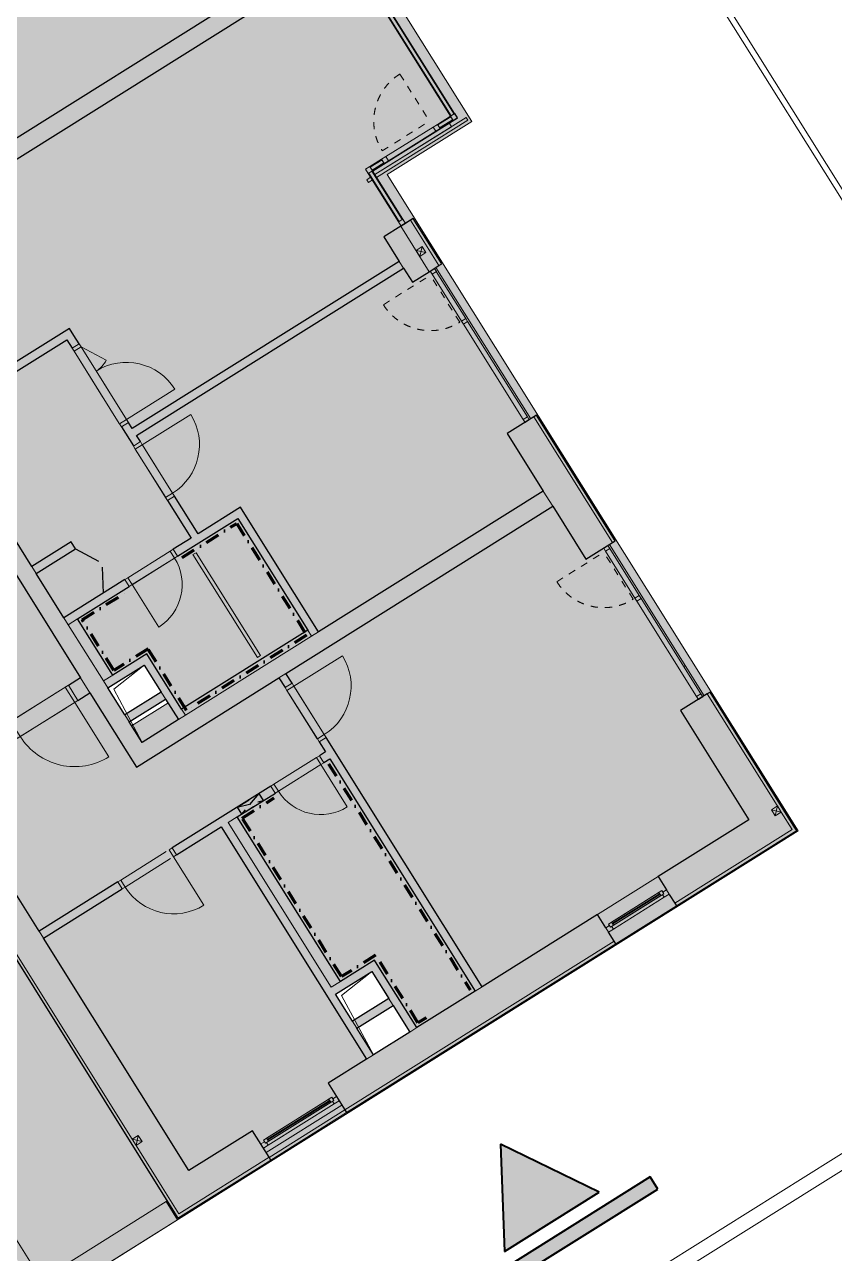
# Model space of a CAD drawing. Header units: millimetres. Extents: x -10647 to 220459, y -5491 to 72638.
# Drawn here: x 159588 to 170923, y 17053 to 34252 of the extents above; entities that cross this region are included whole.
import ezdxf

# ---------------------------------------------------------------- set-up
doc = ezdxf.new("R2010")
doc.units = ezdxf.units.MM
for name, pattern in [('HA_Dash_2mm-S1mm', [200, 100, -100]), ('HA_Dash_3mm-S1mm', [300, 200, -100]), ('HA_DashDot_2_2mm-S0_6mm', [1650, 750, -450, 0, -450]), ('HA_DashDot_4mm-S1mm', [400, 200, -100, 0, -100])]:
    doc.linetypes.add(name, pattern=pattern)
for name, color, linetype, lineweight in [('A-DETL-____-OTLN', 9, 'Continuous', 25), ('A-DETL-____-THIN', 9, 'Continuous', 9), ('A-DETL-____-WIDE', 9, 'Continuous', 40), ('A-DETL-GENF-OTLN', 9, 'Continuous', 9), ('A-DOOR-____-MCUT', 9, 'HA_DashDot_2_2mm-S0_6mm', 9), ('A-DOOR-____-OTLN', 9, 'Continuous', 9), ('A-DOOR-FRAM-MCUT', 9, 'Continuous', 9), ('A-FLOR-____-OTLN', 9, 'Continuous', 9), ('A-GENM-____-MCUT', 9, 'HA_Dash_3mm-S1mm', 25), ('A-GENM-____-OTLN', 9, 'Continuous', 9), ('A-GLAZ-____-MCUT', 9, 'Continuous', 5), ('A-GLAZ-____-OTLN', 9, 'Continuous', 5), ('A-GLAZ-CURT-MCUT', 9, 'Continuous', 5), ('A-GLAZ-CURT-OTLN', 9, 'Continuous', 5), ('A-GLAZ-CWMG-MCUT', 9, 'Continuous', 5), ('A-GLAZ-CWMG-OTLN', 9, 'Continuous', 5), ('A-WALL-____-MCUT', 9, 'Continuous', 25), ('A-WALL-____-OTLN', 9, 'Continuous', 9), ('I-WALL-____-MCUT', 9, 'Continuous', 25), ('I-WALL-____-OTLN', 9, 'Continuous', 9), ('M-HVAC-DUCT-OTLN', 9, 'Continuous', 9), ('S-BEAM-____-OTLN', 9, 'Continuous', 9)]:
    doc.layers.add(name, color=color, linetype=linetype, lineweight=lineweight)

# ---------------------------------------------------------------- blocks, each defined once
blk = doc.blocks.new('HA_DR_Single_Swing_Solid - In_BJ_900x2100_Vstup-2040222-schema POHLEDU D_130_6300')
at = {"layer": 'A-DOOR-____-MCUT'}
for p, q in [((-450, 125), (450, 125)), ((-450, -125), (450, -125))]:
    blk.add_line(p, q, dxfattribs=at)
at = {"layer": 'A-DOOR-____-OTLN'}
for p, q in [((-500, 125), (500, 125)), ((-500, -125), (500, -125))]:
    blk.add_line(p, q, dxfattribs=at)
at = {"layer": 'A-DOOR-____-OTLN', "lineweight": 5}
blk.add_line((450, -1025), (450, -125), dxfattribs=at)
blk.add_arc((450, -125), 900, 180, 270, dxfattribs=at)
at = {"layer": 'A-DOOR-FRAM-MCUT'}
for p, q in [((-450, 125), (-500, 125)), ((-500, 125), (-500, -125)), ((-450, -125), (-450, 125)), ((500, 125), (450, 125)), ((450, 125), (450, -125)), ((500, -125), (500, 125)), ((-500, -125), (-450, -125)), ((450, -125), (500, -125))]:
    blk.add_line(p, q, dxfattribs=at)
blk = doc.blocks.new('HA_DR_Double_Swing_Solid - In_BJ_1200x2100_800-1662813-schema POHLEDU D_130_6300')
at = {"layer": 'A-DOOR-____-MCUT'}
for p, q in [((-600, 57.5), (600, 57.5)), ((-600, -57.5), (600, -57.5))]:
    blk.add_line(p, q, dxfattribs=at)
at = {"layer": 'A-DOOR-____-OTLN', "lineweight": 5}
for p, q in [((600, 857.5), (600, 57.5)), ((-253.6, 257.5), (-600, 57.5))]:
    blk.add_line(p, q, dxfattribs=at)
for centre, radius, start, end in [((600, 57.5), 800, 90, 180), ((-600, 57.5), 400, 360, 30)]:
    blk.add_arc(centre, radius, start, end, dxfattribs=at)
at = {"layer": 'A-DOOR-FRAM-MCUT'}
for p, q in [((-650, -57.5), (-650, 57.5)), ((-650, 57.5), (-600, 57.5)), ((-600, 57.5), (-600, -57.5)), ((600, 57.5), (650, 57.5)), ((600, -57.5), (600, 57.5)), ((650, 57.5), (650, -57.5)), ((-600, -57.5), (-650, -57.5)), ((650, -57.5), (600, -57.5))]:
    blk.add_line(p, q, dxfattribs=at)
blk = doc.blocks.new('HA_DR_Single_Swing_Solid - In_BJ_700x2100-2040355-schema POHLEDU D_130_6300')
at = {"layer": 'A-DOOR-____-MCUT'}
for p, q in [((-350, 57.5), (350, 57.5)), ((-350, -57.5), (350, -57.5))]:
    blk.add_line(p, q, dxfattribs=at)
at = {"layer": 'A-DOOR-____-OTLN', "lineweight": 5}
blk.add_line((350, 757.5), (350, 57.5), dxfattribs=at)
blk.add_arc((350, 57.5), 700, 90, 180, dxfattribs=at)
at = {"layer": 'A-DOOR-FRAM-MCUT'}
for p, q in [((-400, -57.5), (-400, 57.5)), ((-400, 57.5), (-350, 57.5)), ((-350, 57.5), (-350, -57.5)), ((350, 57.5), (400, 57.5)), ((350, -57.5), (350, 57.5)), ((400, 57.5), (400, -57.5)), ((-350, -57.5), (-400, -57.5)), ((400, -57.5), (350, -57.5))]:
    blk.add_line(p, q, dxfattribs=at)
blk = doc.blocks.new('HA_DR_Single_Swing_Solid - In_BJ_800x2100-2040331-schema POHLEDU D_130_6300')
at = {"layer": 'A-DOOR-____-MCUT'}
for p, q in [((-400, 57.5), (400, 57.5)), ((-400, -57.5), (400, -57.5))]:
    blk.add_line(p, q, dxfattribs=at)
at = {"layer": 'A-DOOR-____-OTLN', "lineweight": 5}
blk.add_line((400, -857.5), (400, -57.5), dxfattribs=at)
blk.add_arc((400, -57.5), 800, 180, 270, dxfattribs=at)
at = {"layer": 'A-DOOR-FRAM-MCUT'}
for p, q in [((-400, 57.5), (-450, 57.5)), ((-450, 57.5), (-450, -57.5)), ((-400, -57.5), (-400, 57.5)), ((450, 57.5), (400, 57.5)), ((400, 57.5), (400, -57.5)), ((450, -57.5), (450, 57.5)), ((-450, -57.5), (-400, -57.5)), ((400, -57.5), (450, -57.5))]:
    blk.add_line(p, q, dxfattribs=at)
blk = doc.blocks.new('HA_DR_Single_Swing_Solid - In_BJ_900x2100_Vstup-2040226-schema POHLEDU D_130_6300')
at = {"layer": 'A-DOOR-____-MCUT'}
for p, q in [((-450, 125), (450, 125)), ((-450, -125), (450, -125))]:
    blk.add_line(p, q, dxfattribs=at)
at = {"layer": 'A-DOOR-____-OTLN'}
for p, q in [((-500, 125), (500, 125)), ((-500, -125), (500, -125))]:
    blk.add_line(p, q, dxfattribs=at)
at = {"layer": 'A-DOOR-____-OTLN', "lineweight": 5}
blk.add_line((450, -1025), (450, -125), dxfattribs=at)
blk.add_arc((450, -125), 900, 180, 270, dxfattribs=at)
at = {"layer": 'A-DOOR-FRAM-MCUT'}
for p, q in [((-450, 125), (-500, 125)), ((-500, 125), (-500, -125)), ((-450, -125), (-450, 125)), ((500, 125), (450, 125)), ((450, 125), (450, -125)), ((500, -125), (500, 125)), ((-500, -125), (-450, -125)), ((450, -125), (500, -125))]:
    blk.add_line(p, q, dxfattribs=at)
blk = doc.blocks.new('HA_WD_SinglePanel - 1250x2400-1662821-schema POHLEDU D_130_6300')
at = {"layer": 'A-GLAZ-____-MCUT'}
for p, q in [((-545, 70), (-625, 70)), ((-625, 0), (-565, 0)), ((-565, -25), (-565, 25)), ((-565, 25), (-515, 25)), ((-545, 25), (-545, 70)), ((-515, 25), (-515, -25)), ((515, 5), (-515, 5)), ((515, -25), (515, 25)), ((515, 25), (565, 25)), ((625, 70), (545, 70)), ((545, 70), (545, 25)), ((565, 25), (565, -25)), ((565, 0), (625, 0)), ((-515, -25), (-565, -25)), ((515, -5), (-515, -5)), ((565, -25), (515, -25))]:
    blk.add_line(p, q, dxfattribs=at)
at = {"layer": 'A-GLAZ-____-OTLN'}
for p, q in [((565, 25), (-565, 25)), ((-565, -25), (-565, 25)), ((545, 70), (-545, 70)), ((515, 25), (-515, 25)), ((565, 25), (565, -25)), ((-565, -25), (565, -25)), ((515, -25), (-515, -25))]:
    blk.add_line(p, q, dxfattribs=at)
blk = doc.blocks.new('HA_WD_SinglePanel - 1000x1500-1662820-schema POHLEDU D_130_6300')
at = {"layer": 'A-GLAZ-____-MCUT'}
for p, q in [((-500, 70), (-500, 0)), ((-420, 70), (-500, 70)), ((-500, 0), (-440, 0)), ((-440, -25), (-440, 25)), ((-440, 25), (-390, 25)), ((-420, 25), (-420, 70)), ((-390, 25), (-390, -25)), ((390, 5), (-390, 5)), ((390, -25), (390, 25)), ((390, 25), (440, 25)), ((500, 70), (420, 70)), ((420, 70), (420, 25)), ((440, 25), (440, -25)), ((440, 0), (500, 0)), ((500, 0), (500, 70)), ((-390, -25), (-440, -25)), ((390, -5), (-390, -5)), ((440, -25), (390, -25))]:
    blk.add_line(p, q, dxfattribs=at)
at = {"layer": 'A-GLAZ-____-OTLN'}
for p, q in [((440, 25), (-440, 25)), ((-440, -25), (-440, 25)), ((420, 70), (-420, 70)), ((390, 25), (-390, 25)), ((440, 25), (440, -25)), ((-440, -25), (440, -25)), ((390, -25), (-390, -25))]:
    blk.add_line(p, q, dxfattribs=at)
blk = doc.blocks.new('System Panel - Glazed_50mm_Offset50-2022182-schema POHLEDU D_130_6300')
at = {"layer": 'A-GLAZ-CURT-MCUT'}
for p, q in [((1197.5, 125), (-1197.5, 125)), ((-1197.5, 125), (-1197.5, 75)), ((-1197.5, 75), (1197.5, 75)), ((1197.5, 75), (1197.5, 125))]:
    blk.add_line(p, q, dxfattribs=at)
blk = doc.blocks.new('Rectangular Mullion - 70x70_Symetric_Offset0-2022180-schema POHLEDU D_130_6300')
at = {"layer": 'A-GLAZ-CWMG-OTLN'}
for p, q in [((-11408, 32970), (-12679, 34999)), ((-11349, 33007), (-12619, 35036))]:
    blk.add_line(p, q, dxfattribs=at)
blk = doc.blocks.new('Rectangular Mullion - 70x70_Symetric_Offset0-1395025-schema POHLEDU D_130_6300')
at = {"layer": 'A-GLAZ-CWMG-MCUT'}
for p, q in [((-70, -65), (0, -65)), ((-70, -135), (-70, -65)), ((0, -135), (-70, -135)), ((0, -65), (0, -135))]:
    blk.add_line(p, q, dxfattribs=at)
blk = doc.blocks.new('System Panel - Glazed_50mm_Offset50-1502159-schema POHLEDU D_130_6300')
at = {"layer": 'A-GLAZ-CURT-MCUT'}
for p, q in [((107.5, 125), (-107.5, 125)), ((-107.5, 125), (-107.5, 75)), ((-107.5, 75), (107.5, 75)), ((107.5, 75), (107.5, 125))]:
    blk.add_line(p, q, dxfattribs=at)
blk = doc.blocks.new('Rectangular Mullion - 70x70_Symetric_Offset0-1505272-schema POHLEDU D_130_6300')
at = {"layer": 'A-GLAZ-CWMG-OTLN'}
for p, q in [((-15865, 39680), (-15683, 39795)), ((-15828, 39621), (-15646, 39735))]:
    blk.add_line(p, q, dxfattribs=at)
blk = doc.blocks.new('Rectangular Mullion - 70x70_Symetric_Offset0-1501645-schema POHLEDU D_130_6300')
at = {"layer": 'A-GLAZ-CWMG-MCUT'}
for p, q in [((-70, -65), (0, -65)), ((-70, -135), (-70, -65)), ((0, -135), (-70, -135)), ((0, -65), (0, -135))]:
    blk.add_line(p, q, dxfattribs=at)
blk = doc.blocks.new('Rectangular Mullion - 70x70_Symetric_Offset0-1501646-schema POHLEDU D_130_6300')
at = {"layer": 'A-GLAZ-CWMG-MCUT'}
for p, q in [((0, -65), (-70, -65)), ((-70, -65), (-70, -135)), ((-70, -135), (0, -135)), ((0, -135), (0, -65))]:
    blk.add_line(p, q, dxfattribs=at)
blk = doc.blocks.new('System Panel - Glazed_50mm_Offset50-2022159-schema POHLEDU D_130_6300')
at = {"layer": 'A-GLAZ-CURT-MCUT'}
for p, q in [((400, 125), (-400, 125)), ((-400, 125), (-400, 75)), ((-400, 75), (400, 75)), ((400, 75), (400, 125))]:
    blk.add_line(p, q, dxfattribs=at)
blk = doc.blocks.new('Rectangular Mullion - 70x70_Symetric_Offset0-2022157-schema POHLEDU D_130_6300')
at = {"layer": 'A-GLAZ-CWMG-OTLN'}
for p, q in [((-12133, 31491), (-12557, 32168)), ((-12074, 31528), (-12498, 32205))]:
    blk.add_line(p, q, dxfattribs=at)
blk = doc.blocks.new('Rectangular Mullion - 70x70_Symetric_Offset0-1395026-schema POHLEDU D_130_6300')
at = {"layer": 'A-GLAZ-CWMG-MCUT'}
for p, q in [((0, -65), (-70, -65)), ((-70, -65), (-70, -135)), ((-70, -135), (0, -135)), ((0, -135), (0, -65))]:
    blk.add_line(p, q, dxfattribs=at)
blk = doc.blocks.new('HA_GM_Shaft_Rectangle - Default-2056019-schema POHLEDU D_130_6300')
at = {"layer": 'A-DETL-GENF-OTLN'}
for p, q in [((60, -60), (600, 0)), ((0, -900), (60, -60))]:
    blk.add_line(p, q, dxfattribs=at)
at = {"layer": 'A-GENM-____-OTLN'}
for p, q in [((0, -900), (0, 0)), ((0, 0), (600, 0)), ((600, 0), (600, -900)), ((600, -900), (0, -900))]:
    blk.add_line(p, q, dxfattribs=at)
blk = doc.blocks.new('HA_GM_Shaft_Rectangle - Default-2056015-schema POHLEDU D_130_6300')
at = {"layer": 'A-DETL-GENF-OTLN'}
for p, q in [((60, -60), (600, 0)), ((0, -1000), (60, -60))]:
    blk.add_line(p, q, dxfattribs=at)
at = {"layer": 'A-GENM-____-OTLN'}
for p, q in [((0, -1000), (0, 0)), ((0, 0), (600, 0)), ((600, 0), (600, -1000)), ((600, -1000), (0, -1000))]:
    blk.add_line(p, q, dxfattribs=at)
blk = doc.blocks.new('HA_DR_Single_Swing_Solid - In_BJ_700x2100-2040353-schema POHLEDU D_130_6300')
at = {"layer": 'A-DOOR-____-MCUT'}
for p, q in [((-350, 57.5), (350, 57.5)), ((-350, -57.5), (350, -57.5))]:
    blk.add_line(p, q, dxfattribs=at)
at = {"layer": 'A-DOOR-____-OTLN', "lineweight": 5}
blk.add_line((350, -757.5), (350, -57.5), dxfattribs=at)
blk.add_arc((350, -57.5), 700, 180, 270, dxfattribs=at)
at = {"layer": 'A-DOOR-FRAM-MCUT'}
for p, q in [((-350, 57.5), (-400, 57.5)), ((-400, 57.5), (-400, -57.5)), ((-350, -57.5), (-350, 57.5)), ((400, 57.5), (350, 57.5)), ((350, 57.5), (350, -57.5)), ((400, -57.5), (400, 57.5)), ((-400, -57.5), (-350, -57.5)), ((350, -57.5), (400, -57.5))]:
    blk.add_line(p, q, dxfattribs=at)
blk = doc.blocks.new('Systémový panel - Sklo-1501127-schema POHLEDU D_130_6300')
at = {"layer": 'A-GLAZ-CURT-MCUT'}
for p, q in [((787.5, 0), (-787.5, 0)), ((-787.5, 0), (-787.5, -70)), ((787.5, -70), (787.5, 0)), ((-787.5, -70), (787.5, -70))]:
    blk.add_line(p, q, dxfattribs=at)
blk = doc.blocks.new('Obdélníková příčel - 50x70mm EXT-1501128-schema POHLEDU D_130_6300')
at = {"layer": 'A-GLAZ-CWMG-MCUT'}
for p, q in [((-50, 70), (0, 70)), ((-50, 0), (-50, 70)), ((0, 70), (0, 0)), ((0, 0), (-50, 0))]:
    blk.add_line(p, q, dxfattribs=at)
blk = doc.blocks.new('Obdélníková příčel - 50x70mm EXT-1501129-schema POHLEDU D_130_6300')
at = {"layer": 'A-GLAZ-CWMG-MCUT'}
for p, q in [((0, 70), (-50, 70)), ((-50, 70), (-50, 0)), ((0, 0), (0, 70)), ((-50, 0), (0, 0))]:
    blk.add_line(p, q, dxfattribs=at)
blk = doc.blocks.new('ABMV_CW_Single_Swing_Generic - Ex_Glass_SKLOPNE-1536050-schema POHLEDU D_130_6300')
at = {"layer": 'A-DOOR-____-OTLN', "linetype": 'HA_Dash_2mm-S1mm', "lineweight": 5}
for p in [(387.5, 805), (-387.5, 30)]:
    blk.add_line(p, (387.5, 30), dxfattribs=at)
blk.add_arc((387.5, 30), 775, 90, 180, dxfattribs=at)
blk = doc.blocks.new('Obdélníková příčel - 50x70mm EXT-1501125-schema POHLEDU D_130_6300')
at = {"layer": 'A-GLAZ-CWMG-OTLN'}
for p, q in [((-15958, 37616), (-15547, 36959)), ((-15899, 37653), (-15488, 36996))]:
    blk.add_line(p, q, dxfattribs=at)
blk = doc.blocks.new('Obdélníková příčel - 50x70mm EXT-1501126-schema POHLEDU D_130_6300')
at = {"layer": 'A-GLAZ-CWMG-MCUT'}
for p, q in [((-25, 70), (25, 70)), ((-25, 0), (-25, 70)), ((25, 70), (25, 0)), ((25, 0), (-25, 0))]:
    blk.add_line(p, q, dxfattribs=at)
blk = doc.blocks.new('ABMV_CW_Single_Swing_Generic - Ex_Glass_SKLOPNE-1536052-schema POHLEDU D_130_6300')
at = {"layer": 'A-DOOR-____-OTLN', "linetype": 'HA_Dash_2mm-S1mm', "lineweight": 5}
for p in [(390, 810), (-390, 30)]:
    blk.add_line(p, (390, 30), dxfattribs=at)
blk.add_arc((390, 30), 780, 90, 180, dxfattribs=at)
blk = doc.blocks.new('Rectangular Mullion - 70x70_Symetric_Offset0-1502155-schema POHLEDU D_130_6300')
at = {"layer": 'A-GLAZ-CWMG-OTLN'}
for p, q in [((-16585, 39229), (-15924, 39643)), ((-16548, 39170), (-15887, 39584))]:
    blk.add_line(p, q, dxfattribs=at)
blk = doc.blocks.new('Rectangular Mullion - 70x70_Symetric_Offset0-1501643-schema POHLEDU D_130_6300')
at = {"layer": 'A-GLAZ-CWMG-MCUT'}
for p, q in [((-35, -65), (35, -65)), ((-35, -135), (-35, -65)), ((35, -135), (-35, -135)), ((35, -65), (35, -135))]:
    blk.add_line(p, q, dxfattribs=at)
blk = doc.blocks.new('System Panel - Glazed_50mm_Offset50-1502124-schema POHLEDU D_130_6300')
at = {"layer": 'A-GLAZ-CURT-MCUT'}
for p, q in [((97.5, 125), (-97.5, 125)), ((-97.5, 125), (-97.5, 75)), ((-97.5, 75), (97.5, 75)), ((97.5, 75), (97.5, 125))]:
    blk.add_line(p, q, dxfattribs=at)
blk = doc.blocks.new('Rectangular Mullion - 70x70_Symetric_Offset0-1505059-schema POHLEDU D_130_6300')
at = {"layer": 'A-GLAZ-CWMG-OTLN'}
for p, q in [((-16810, 39089), (-16645, 39192)), ((-16773, 39029), (-16607, 39133))]:
    blk.add_line(p, q, dxfattribs=at)
blk = doc.blocks.new('HA_GM_Tiling_LineBased - Generic Tiles-1986776-schema POHLEDU D_130_6300')
at = {"layer": 'A-GENM-____-OTLN', "linetype": 'HA_DashDot_4mm-S1mm', "lineweight": 80}
blk.add_line((50, -50), (950, -50), dxfattribs=at)
blk = doc.blocks.new('HA_GM_Tiling_LineBased - Generic Tiles-1986777-schema POHLEDU D_130_6300')
at = {"layer": 'A-GENM-____-OTLN', "linetype": 'HA_DashDot_4mm-S1mm', "lineweight": 80}
blk.add_line((50, -50), (1895, -50), dxfattribs=at)
blk = doc.blocks.new('HA_GM_Tiling_LineBased - Generic Tiles-1986778-schema POHLEDU D_130_6300')
at = {"layer": 'A-GENM-____-OTLN', "linetype": 'HA_DashDot_4mm-S1mm', "lineweight": 80}
blk.add_line((50, -50), (2035, -50), dxfattribs=at)
blk = doc.blocks.new('HA_GM_Tiling_LineBased - Generic Tiles-1986770-schema POHLEDU D_130_6300')
at = {"layer": 'A-GENM-____-OTLN', "linetype": 'HA_DashDot_4mm-S1mm', "lineweight": 80}
blk.add_line((50, -50), (1065, -50), dxfattribs=at)
blk = doc.blocks.new('HA_GM_Tiling_LineBased - Generic Tiles-1986779-schema POHLEDU D_130_6300')
at = {"layer": 'A-GENM-____-OTLN', "linetype": 'HA_DashDot_4mm-S1mm', "lineweight": 80}
blk.add_line((-50, -50), (515, -50), dxfattribs=at)
blk = doc.blocks.new('HA_GM_Tiling_LineBased - Generic Tiles-1986780-schema POHLEDU D_130_6300')
at = {"layer": 'A-GENM-____-OTLN', "linetype": 'HA_DashDot_4mm-S1mm', "lineweight": 80}
blk.add_line((50, -50), (885, -50), dxfattribs=at)
blk = doc.blocks.new('HA_GM_Tiling_LineBased - Generic Tiles-1986781-schema POHLEDU D_130_6300')
at = {"layer": 'A-GENM-____-OTLN', "linetype": 'HA_DashDot_4mm-S1mm', "lineweight": 80}
blk.add_line((50, -50), (800, -50), dxfattribs=at)
blk = doc.blocks.new('HA_GM_Tiling_LineBased - Generic Tiles-1684292-schema POHLEDU D_130_6300')
at = {"layer": 'A-GENM-____-OTLN', "linetype": 'HA_DashDot_4mm-S1mm', "lineweight": 80}
blk.add_line((50, -50), (3785, -50), dxfattribs=at)
blk = doc.blocks.new('HA_GM_Tiling_LineBased - Generic Tiles-1684455-schema POHLEDU D_130_6300')
at = {"layer": 'A-GENM-____-OTLN', "linetype": 'HA_DashDot_4mm-S1mm', "lineweight": 80}
blk.add_line((50, -50), (185, -50), dxfattribs=at)
blk = doc.blocks.new('HA_GM_Tiling_LineBased - Generic Tiles-1684803-schema POHLEDU D_130_6300')
at = {"layer": 'A-GENM-____-OTLN', "linetype": 'HA_DashDot_4mm-S1mm', "lineweight": 80}
blk.add_line((50, -50), (1165, -50), dxfattribs=at)
blk = doc.blocks.new('HA_GM_Tiling_LineBased - Generic Tiles-1981167-schema POHLEDU D_130_6300')
at = {"layer": 'A-GENM-____-OTLN', "linetype": 'HA_DashDot_4mm-S1mm', "lineweight": 80}
blk.add_line((-50, -50), (515, -50), dxfattribs=at)
blk = doc.blocks.new('HA_GM_Tiling_LineBased - Generic Tiles-1684680-schema POHLEDU D_130_6300')
at = {"layer": 'A-GENM-____-OTLN', "linetype": 'HA_DashDot_4mm-S1mm', "lineweight": 80}
blk.add_line((50, -50), (2670, -50), dxfattribs=at)
blk = doc.blocks.new('HA_GM_Tiling_LineBased - Generic Tiles-1981168-schema POHLEDU D_130_6300')
at = {"layer": 'A-GENM-____-OTLN', "linetype": 'HA_DashDot_4mm-S1mm', "lineweight": 80}
blk.add_line((50, -50), (580, -50), dxfattribs=at)
blk = doc.blocks.new('HA_GM_Opening_Rectangle_WallBased - Default-1969288-schema POHLEDU D_130_6300')
at = {"layer": 'A-GENM-____-MCUT'}
for p, q in [((305, 57.5), (-55, -57.5)), ((-55, 57.5), (305, -57.5)), ((-55, 57.5), (-55, -57.5)), ((-55, 57.5), (305, 57.5)), ((305, 57.5), (305, -57.5)), ((-55, -57.5), (305, -57.5))]:
    blk.add_line(p, q, dxfattribs=at)
blk = doc.blocks.new('185-01_OBJEKT C_Central_rvt-5-schema POHLEDU D_130_6300')
at = {"layer": 'A-DETL-____-OTLN'}
for p, q in [((-16655, 26914), (-16333, 26743)), ((-16281, 26660), (-16268, 26295))]:
    blk.add_line(p, q, dxfattribs=at)
at = {"layer": 'A-FLOR-____-OTLN'}
for p, q in [((-12033, 31472), (-12038, 31470)), ((-13988, 18466), (-12928, 19130)), ((-15259, 17576), (-15246, 17584))]:
    blk.add_line(p, q, dxfattribs=at)
at = {"layer": 'A-WALL-____-MCUT'}
for p, q in [((-11966, 31515), (-12101, 31430)), ((-11928, 31539), (-11966, 31515)), ((-11529, 30903), (-11928, 31539)), ((-12101, 31430), (-12101, 31429)), ((-11703, 30794), (-11568, 30879)), ((-11568, 30879), (-11529, 30903)), ((-10240, 28761), (-10613, 28527)), ((-10202, 28784), (-10240, 28761)), ((-9101, 27026), (-10202, 28784)), ((-10613, 28527), (-10109, 27722)), ((-9976, 27510), (-9512, 26768)), ((-9139, 27002), (-9101, 27026)), ((-9512, 26768), (-9139, 27002)), ((-7812, 24883), (-8185, 24650)), ((-7774, 24907), (-7812, 24883)), ((-6585, 23009), (-7774, 24907)), ((-8185, 24650), (-7229, 23124)), ((-7229, 23124), (-8501, 22328)), ((-17165, 21562), (-18028, 22939)), ((-8243, 21917), (-6561, 22971)), ((-6561, 22971), (-6585, 23009)), ((-18181, 22270), (-15246, 17584)), ((-8501, 22328), (-8384, 22142)), ((-8344, 22078), (-8267, 21955)), ((-8267, 21955), (-8243, 21917)), ((-9348, 21797), (-10963, 20786)), ((-9231, 21611), (-9348, 21797)), ((-9114, 21424), (-9194, 21551)), ((-15069, 18214), (-17104, 21464)), ((-12862, 19024), (-9091, 21386)), ((-9091, 21386), (-9114, 21424)), ((-11060, 20725), (-11878, 20213)), ((-11975, 20152), (-12484, 19833)), ((-12581, 19772), (-13119, 19435)), ((-13119, 19435), (-12886, 19062)), ((-12886, 19062), (-12862, 19024)), ((-14179, 18771), (-15069, 18214)), ((-13945, 18399), (-14179, 18771)), ((-15222, 17546), (-13921, 18360)), ((-13921, 18360), (-13945, 18399)), ((-15246, 17584), (-15222, 17546))]:
    blk.add_line(p, q, dxfattribs=at)
at = {"layer": 'A-WALL-____-MCUT', "lineweight": 9}
for p, q in [((-11966, 31515), (-11568, 30879)), ((-11568, 30879), (-11966, 31515)), ((-11703, 30794), (-12101, 31429)), ((-12101, 31429), (-11703, 30794)), ((-12063, 30841), (-12124, 30938)), ((-10240, 28761), (-9139, 27002)), ((-9139, 27002), (-10240, 28761)), ((-9976, 27510), (-10109, 27722)), ((-17266, 26667), (-17205, 26570)), ((-16817, 25951), (-16756, 25853)), ((-16629, 25933), (-16756, 25853)), ((-16262, 25065), (-16756, 25853)), ((-16756, 25853), (-16262, 25065)), ((-13351, 25691), (-15118, 24585)), ((-15118, 24585), (-13351, 25691)), ((-13351, 25691), (-13404, 25776)), ((-13351, 25691), (-13253, 25752)), ((-16262, 25065), (-16135, 25145)), ((-13710, 25172), (-13807, 25111)), ((-16453, 24899), (-16586, 25111)), ((-16262, 25065), (-16201, 24968)), ((-6856, 23358), (-7812, 24883)), ((-7812, 24883), (-6856, 23358)), ((-15171, 24669), (-15118, 24585)), ((-15965, 24591), (-15904, 24493)), ((-15215, 24524), (-15118, 24585)), ((-6830, 23315), (-6856, 23358)), ((-6856, 23358), (-6830, 23315)), ((-6623, 22985), (-6777, 23231)), ((-6777, 23231), (-6623, 22985)), ((-14392, 23163), (-14519, 23083)), ((-13076, 20778), (-14519, 23083)), ((-14519, 23083), (-13076, 20778)), ((-8267, 21955), (-6623, 22985)), ((-6623, 22985), (-8267, 21955)), ((-18167, 22332), (-15861, 18650)), ((-15861, 18650), (-18167, 22332)), ((-17165, 21562), (-17104, 21464)), ((-12886, 19062), (-9114, 21424)), ((-9114, 21424), (-12886, 19062)), ((-13076, 20778), (-12948, 20858)), ((-11060, 20725), (-10963, 20786)), ((-11975, 20152), (-11878, 20213)), ((-12581, 19772), (-12484, 19833)), ((-15808, 18565), (-15441, 17981)), ((-15441, 17981), (-15808, 18565)), ((-15208, 17608), (-13945, 18399)), ((-13945, 18399), (-15208, 17608)), ((-15441, 17981), (-15208, 17608)), ((-15208, 17608), (-15441, 17981))]:
    blk.add_line(p, q, dxfattribs=at)
at = {"layer": 'A-WALL-____-OTLN'}
for p, q in [((-12465, 32152), (-11187, 32952)), ((-11164, 32914), (-12441, 32114)), ((-11393, 32823), (-11426, 32876)), ((-11164, 32914), (-11187, 32952)), ((-11393, 32823), (-12465, 32152)), ((-12579, 32080), (-12524, 32115)), ((-12556, 32042), (-12579, 32080)), ((-12500, 32077), (-12556, 32042)), ((-9348, 21797), (-8501, 22328)), ((-8243, 21917), (-9091, 21386)), ((-12928, 19130), (-13988, 18466)), ((-12862, 19024), (-13921, 18360))]:
    blk.add_line(p, q, dxfattribs=at)
at = {"layer": 'I-WALL-____-MCUT'}
for p, q in [((-14409, 34586), (-18146, 32246)), ((-19285, 31237), (-14276, 34375)), ((-12101, 31429), (-12338, 31280)), ((-12338, 31280), (-12124, 30938)), ((-12124, 30938), (-15861, 28597)), ((-15800, 28500), (-12063, 30841)), ((-12063, 30841), (-11940, 30646)), ((-11940, 30646), (-11703, 30794)), ((-16739, 30000), (-18617, 28824)), ((-16678, 29902), (-16739, 30000)), ((-18556, 28726), (-16776, 29841)), ((-16776, 29841), (-16702, 29723)), ((-16604, 29784), (-16678, 29902)), ((-16012, 28621), (-15844, 28354)), ((-15861, 28597), (-15914, 28682)), ((-15747, 28415), (-15800, 28500)), ((-17266, 26667), (-17953, 27765)), ((-10109, 27722), (-13253, 25752)), ((-18165, 27632), (-16586, 25111)), ((-15367, 27591), (-15037, 27066)), ((-14940, 27127), (-15269, 27652)), ((-14347, 27498), (-14940, 27127)), ((-14286, 27401), (-14347, 27498)), ((-13253, 25752), (-14286, 27401)), ((-13710, 25172), (-9976, 27510)), ((-15226, 26812), (-14383, 27340)), ((-14383, 27340), (-13404, 25776)), ((-16715, 27012), (-17266, 26667)), ((-16654, 26915), (-16715, 27012)), ((-15037, 27066), (-15287, 26909)), ((-17205, 26570), (-16654, 26915)), ((-16817, 25951), (-17205, 26570)), ((-15965, 26484), (-16817, 25951)), ((-16629, 25933), (-15904, 26387)), ((-16135, 25145), (-16629, 25933)), ((-13404, 25776), (-15171, 24669)), ((-16201, 24968), (-15693, 25286)), ((-15656, 25445), (-16135, 25145)), ((-15693, 25286), (-15457, 24909)), ((-15595, 25347), (-15656, 25445)), ((-15171, 24669), (-15595, 25347)), ((-13625, 25036), (-13710, 25172)), ((-16586, 25111), (-16755, 25004)), ((-15965, 24591), (-16201, 24968)), ((-15803, 23861), (-13807, 25111)), ((-13807, 25111), (-13722, 24975)), ((-16623, 24793), (-16453, 24899)), ((-16453, 24899), (-15936, 24072)), ((-15457, 24909), (-15965, 24591)), ((-15904, 24493), (-15396, 24812)), ((-15396, 24812), (-15215, 24524)), ((-15724, 24205), (-15904, 24493)), ((-15215, 24524), (-15724, 24205)), ((-10963, 20786), (-13147, 24273)), ((-13244, 24212), (-13157, 24072)), ((-15936, 24072), (-15803, 23861)), ((-13157, 24072), (-13241, 24019)), ((-13180, 23922), (-13096, 23975)), ((-13096, 23975), (-11060, 20725)), ((-13919, 23595), (-15301, 22729)), ((-14392, 23163), (-13858, 23497)), ((-12948, 20858), (-14392, 23163)), ((-15240, 22632), (-14617, 23022)), ((-14617, 23022), (-12581, 19772)), ((-16064, 22252), (-17165, 21562)), ((-17104, 21464), (-16003, 22154)), ((-12470, 21158), (-12948, 20858)), ((-12409, 21060), (-12470, 21158)), ((-13015, 20681), (-12506, 20999)), ((-12506, 20999), (-12270, 20622)), ((-11878, 20213), (-12409, 21060)), ((-12778, 20303), (-13015, 20681)), ((-12270, 20622), (-12778, 20303)), ((-12717, 20206), (-12209, 20525)), ((-12209, 20525), (-11975, 20152)), ((-12484, 19833), (-12717, 20206))]:
    blk.add_line(p, q, dxfattribs=at)
at = {"layer": 'I-WALL-____-OTLN'}
for p, q in [((-16042, 28669), (-16675, 29680)), ((-16578, 29741), (-15941, 28724)), ((-15393, 27633), (-15818, 28311)), ((-15720, 28373), (-15296, 27695)), ((-15923, 26511), (-15330, 26883)), ((-14968, 26861), (-15011, 26835)), ((-14108, 25394), (-15011, 26835)), ((-14968, 26861), (-14066, 25420)), ((-15269, 26785), (-15862, 26413)), ((-14066, 25420), (-14108, 25394)), ((-13598, 24994), (-13173, 24316)), ((-13271, 24255), (-13696, 24933))]:
    blk.add_line(p, q, dxfattribs=at)
at = {"layer": 'M-HVAC-DUCT-OTLN', "lineweight": 5}
for p, q in [((-11888, 31091), (-11803, 31144)), ((-11835, 31007), (-11803, 31144)), ((-11803, 31144), (-11750, 31060)), ((-11750, 31060), (-11888, 31091)), ((-11835, 31007), (-11888, 31091)), ((-11750, 31060), (-11835, 31007)), ((-6914, 23263), (-6830, 23316)), ((-6777, 23231), (-6914, 23263)), ((-6861, 23178), (-6914, 23263)), ((-6861, 23178), (-6830, 23316)), ((-6777, 23231), (-6861, 23178)), ((-6830, 23316), (-6777, 23231)), ((-15861, 18650), (-15776, 18703)), ((-15723, 18618), (-15861, 18650)), ((-15808, 18565), (-15861, 18650)), ((-15808, 18565), (-15776, 18703)), ((-15723, 18618), (-15808, 18565)), ((-15776, 18703), (-15723, 18618))]:
    blk.add_line(p, q, dxfattribs=at)
at = {"layer": 'A-DOOR-____-OTLN', "lineweight": 9}
for name, p, rotation in [('ABMV_CW_Single_Swing_Generic - Ex_Glass_SKLOPNE-1536052-schema POHLEDU D_130_6300', (-12015, 32667), 32.06124947745532), ('ABMV_CW_Single_Swing_Generic - Ex_Glass_SKLOPNE-1536050-schema POHLEDU D_130_6300', (-11458, 30431), 122.0612494774548), ('HA_DR_Double_Swing_Solid - In_BJ_1200x2100_800-1662813-schema POHLEDU D_130_6300', (-16308, 29202), 302.0612494774555), ('HA_DR_Single_Swing_Solid - In_BJ_900x2100_Vstup-2040222-schema POHLEDU D_130_6300', (-18324, 28122), 122.0612494774555), ('HA_DR_Single_Swing_Solid - In_BJ_800x2100-2040331-schema POHLEDU D_130_6300', (-15557, 28003), 122.0612494774555), ('HA_DR_Single_Swing_Solid - In_BJ_700x2100-2040355-schema POHLEDU D_130_6300', (-15596, 26648), 212.0612494774555), ('ABMV_CW_Single_Swing_Generic - Ex_Glass_SKLOPNE-1536050-schema POHLEDU D_130_6300', (-9030, 26554), 122.0612494774548), ('HA_DR_Single_Swing_Solid - In_BJ_800x2100-2040331-schema POHLEDU D_130_6300', (-13434, 24624), 122.0612494774555), ('HA_DR_Single_Swing_Solid - In_BJ_900x2100_Vstup-2040226-schema POHLEDU D_130_6300', (-17113, 24633), 32.06124947745557), ('HA_DR_Single_Swing_Solid - In_BJ_700x2100-2040353-schema POHLEDU D_130_6300', (-13550, 23758), 32.06124947745555), ('HA_DR_Single_Swing_Solid - In_BJ_800x2100-2040331-schema POHLEDU D_130_6300', (-15652, 22442), 32.06124947745555)]:
    blk.add_blockref(name, p, dxfattribs=dict(at, rotation=rotation))
at = {"layer": 'A-GENM-____-OTLN', "lineweight": 9}
for name, p, rotation in [('HA_GM_Tiling_LineBased - Generic Tiles-1986776-schema POHLEDU D_130_6300', (-15231, 26809), 32.06124947745583), ('HA_GM_Tiling_LineBased - Generic Tiles-1986777-schema POHLEDU D_130_6300', (-14383, 27340), 302.0612494774557), ('HA_GM_Tiling_LineBased - Generic Tiles-1986781-schema POHLEDU D_130_6300', (-16632, 25937), 32.06124947745583), ('HA_GM_Tiling_LineBased - Generic Tiles-1986780-schema POHLEDU D_130_6300', (-16135, 25145), 122.0612494774557), ('HA_GM_Tiling_LineBased - Generic Tiles-1986778-schema POHLEDU D_130_6300', (-13351, 25691), 212.0612494774557), ('HA_GM_Tiling_LineBased - Generic Tiles-1986779-schema POHLEDU D_130_6300', (-15656, 25445), 212.0612494774558), ('HA_GM_Tiling_LineBased - Generic Tiles-1986770-schema POHLEDU D_130_6300', (-15118, 24585), 122.0612494774557), ('HA_GM_Shaft_Rectangle - Default-2056019-schema POHLEDU D_130_6300', (-16201, 24968), 32.06124947745543), ('HA_GM_Tiling_LineBased - Generic Tiles-1684292-schema POHLEDU D_130_6300', (-13096, 23975), 302.0612494774557), ('HA_GM_Opening_Rectangle_WallBased - Default-1969288-schema POHLEDU D_130_6300', (-14317, 23278), 32.06124947745555), ('HA_GM_Tiling_LineBased - Generic Tiles-1981168-schema POHLEDU D_130_6300', (-14392, 23163), 32.06124947745583), ('HA_GM_Tiling_LineBased - Generic Tiles-1684680-schema POHLEDU D_130_6300', (-12948, 20858), 122.0612494774557), ('HA_GM_Tiling_LineBased - Generic Tiles-1981167-schema POHLEDU D_130_6300', (-12470, 21158), 212.0612494774558), ('HA_GM_Tiling_LineBased - Generic Tiles-1684803-schema POHLEDU D_130_6300', (-11878, 20213), 122.0612494774557), ('HA_GM_Shaft_Rectangle - Default-2056015-schema POHLEDU D_130_6300', (-13015, 20681), 32.06124947745543), ('HA_GM_Shaft_Rectangle - Default-2056015-schema POHLEDU D_130_6300', (-13015, 20681), 32.06124947745543), ('HA_GM_Tiling_LineBased - Generic Tiles-1684455-schema POHLEDU D_130_6300', (-11679, 20337), 212.0612494774558)]:
    blk.add_blockref(name, p, dxfattribs=dict(at, rotation=rotation))
at = {"layer": 'A-GLAZ-____-OTLN', "lineweight": 9, "rotation": 212.0612494774558}
for name, p in [('HA_WD_SinglePanel - 1000x1500-1662820-schema POHLEDU D_130_6300', (-8808, 21876)), ('HA_WD_SinglePanel - 1250x2400-1662821-schema POHLEDU D_130_6300', (-13532, 18917))]:
    blk.add_blockref(name, p, dxfattribs=at)
at = {"layer": 'A-GLAZ-CURT-OTLN', "lineweight": 9}
for name, p, rotation in [('System Panel - Glazed_50mm_Offset50-2022182-schema POHLEDU D_130_6300', (-12098, 33949), 302.0612494774555), ('System Panel - Glazed_50mm_Offset50-1502159-schema POHLEDU D_130_6300', (-11534, 32968), 212.0612494774553), ('System Panel - Glazed_50mm_Offset50-1502124-schema POHLEDU D_130_6300', (-12487, 32371), 212.0612494774553), ('System Panel - Glazed_50mm_Offset50-2022159-schema POHLEDU D_130_6300', (-12401, 31795), 302.0612494774553), ('Systémový panel - Sklo-1501127-schema POHLEDU D_130_6300', (-10808, 29393), 122.0612494774548), ('Systémový panel - Sklo-1501127-schema POHLEDU D_130_6300', (-8379, 25516), 122.0612494774548)]:
    blk.add_blockref(name, p, dxfattribs=dict(at, rotation=rotation))
at = {"layer": 'A-GLAZ-CWMG-OTLN', "lineweight": 9}
for name, p in [('Rectangular Mullion - 70x70_Symetric_Offset0-2022180-schema POHLEDU D_130_6300', (0, 0)), ('Rectangular Mullion - 70x70_Symetric_Offset0-1505272-schema POHLEDU D_130_6300', (4275, -6825)), ('Rectangular Mullion - 70x70_Symetric_Offset0-1502155-schema POHLEDU D_130_6300', (4275, -6825)), ('Rectangular Mullion - 70x70_Symetric_Offset0-1505059-schema POHLEDU D_130_6300', (4275, -6825)), ('Rectangular Mullion - 70x70_Symetric_Offset0-2022157-schema POHLEDU D_130_6300', (0, 0)), ('Obdélníková příčel - 50x70mm EXT-1501125-schema POHLEDU D_130_6300', (4294, -6856)), ('Obdélníková příčel - 50x70mm EXT-1501125-schema POHLEDU D_130_6300', (6723, -10733))]:
    blk.add_blockref(name, p, dxfattribs=at)
at = {"layer": 'A-GLAZ-CWMG-OTLN', "lineweight": 9, "extrusion": (0, 0, -1)}
for name, p, rotation in [('Rectangular Mullion - 70x70_Symetric_Offset0-1501643-schema POHLEDU D_130_6300', (11654, 32892), 327.9387505225447), ('Rectangular Mullion - 70x70_Symetric_Offset0-1395025-schema POHLEDU D_130_6300', (11425, 32875), 237.9387505225445), ('Rectangular Mullion - 70x70_Symetric_Offset0-1501643-schema POHLEDU D_130_6300', (12375, 32441), 327.9387505225447), ('Rectangular Mullion - 70x70_Symetric_Offset0-1501645-schema POHLEDU D_130_6300', (12629, 32282), 327.9387505225447), ('Rectangular Mullion - 70x70_Symetric_Offset0-1395025-schema POHLEDU D_130_6300', (12151, 31397), 237.9387505225447), ('Obdélníková příčel - 50x70mm EXT-1501128-schema POHLEDU D_130_6300', (11690, 30802), 57.93875052254523), ('Obdélníková příčel - 50x70mm EXT-1501126-schema POHLEDU D_130_6300', (11239, 30082), 57.93875052254523), ('Obdélníková příčel - 50x70mm EXT-1501128-schema POHLEDU D_130_6300', (9262, 26925), 57.93875052254523), ('Obdélníková příčel - 50x70mm EXT-1501126-schema POHLEDU D_130_6300', (8811, 26205), 57.93875052254523)]:
    blk.add_blockref(name, p, dxfattribs=dict(at, rotation=rotation))
at = {"layer": 'A-GLAZ-CWMG-OTLN', "lineweight": 9}
for name, p, rotation in [('Rectangular Mullion - 70x70_Symetric_Offset0-1501646-schema POHLEDU D_130_6300', (-11383, 33062), 32.06124947745532), ('Rectangular Mullion - 70x70_Symetric_Offset0-1395026-schema POHLEDU D_130_6300', (-12650, 32194), 122.0612494774553), ('Obdélníková příčel - 50x70mm EXT-1501129-schema POHLEDU D_130_6300', (-10363, 28684), 302.0612494774548), ('Obdélníková příčel - 50x70mm EXT-1501129-schema POHLEDU D_130_6300', (-7935, 24806), 302.0612494774548)]:
    blk.add_blockref(name, p, dxfattribs=dict(at, rotation=rotation))

msp = doc.modelspace()

# ---------------------------------------------------------------- hatches: boundary and pattern name
at = {"layer": 'A-DETL-GENF-OTLN'}
h = msp.add_hatch(color=7, dxfattribs=at)
h.paths.add_polyline_path([(159864, 16357), (170412, 22971), (164661, 32153), (165848, 32896), (164020, 35804), (162838, 35064), (160364, 39013), (161551, 39756), (159707, 42690), (147977, 35336), (159836, 16402)])
h.paths.add_polyline_path([(164472, 19833), (164238, 20206), (164747, 20525), (164980, 20152), (164763, 20015)])
h.paths.add_polyline_path([(164177, 20303), (163945, 20683), (164450, 20999), (164686, 20622), (164197, 20316)])
h.paths.add_polyline_path([(161086, 24437), (161051, 24493), (161560, 24812), (161595, 24756), (161153, 24479)])
h.paths.add_polyline_path([(160990, 24591), (160754, 24968), (161263, 25286), (161499, 24909), (161020, 24609)])
h.paths.add_polyline_path([(157003, 26087), (156355, 27121), (156965, 27503), (157609, 26467), (157065, 26126)])
h.paths.add_polyline_path([(155198, 29836), (153398, 32709), (153619, 32847), (155417, 29973), (155203, 29839)])
h.paths.add_polyline_path([(157251, 30561), (157065, 30858), (157573, 31176), (157759, 30880), (157312, 30599)])
h.paths.add_polyline_path([(156932, 31070), (156747, 31366), (157340, 31738), (157526, 31441), (156952, 31082)])
h.paths.add_polyline_path([(156685, 31464), (156455, 31832), (157048, 32204), (157274, 31832), (156743, 31500)])
h.paths.add_polyline_path([(153973, 35559), (153787, 35855), (154342, 36203), (154528, 35906), (154446, 35855)])
h = msp.add_hatch(color=161, dxfattribs=at)
h.paths.add_polyline_path([(165907, 16362), (168450, 17954), (168344, 18124), (165801, 16531)])
h.paths.add_polyline_path([(166304, 17082), (167629, 17912), (166250, 18581), (166274, 17901)])

# ---------------------------------------------------------------- linework, layer by layer
at = {"layer": 'A-DETL-____-THIN'}
for p, q in [((165848, 32896), (164024, 35807)), ((164661, 32153), (165848, 32896)), ((170415, 22966), (164661, 32153)), ((159864, 16357), (170415, 22966))]:
    msp.add_line(p, q, dxfattribs=at)
at = {"layer": 'A-DETL-____-WIDE'}
for p, q in [((167629, 17912), (166250, 18581)), ((166250, 18581), (166304, 17082)), ((168344, 18124), (165801, 16531)), ((168450, 17954), (168344, 18124)), ((165907, 16362), (168450, 17954)), ((166304, 17082), (167629, 17912))]:
    msp.add_line(p, q, dxfattribs=at)
at = {"layer": 'A-FLOR-____-OTLN'}
for p, q in [((173610, 27680), (163087, 44481)), ((165648, 32942), (164461, 32199)), ((164918, 31470), (164990, 31515)), ((165346, 30853), (166673, 28734)), ((167774, 26975), (169101, 24857)), ((168836, 25280), (168815, 25267)), ((164070, 19061), (163011, 18398)), ((158736, 18422), (159824, 16685)), ((161570, 17778), (161583, 17786)), ((161710, 17583), (161697, 17575))]:
    msp.add_line(p, q, dxfattribs=at)
at = {"layer": 'A-WALL-____-OTLN'}
for p, q in [((163197, 44456), (174583, 26277)), ((162398, 13046), (176822, 22081)), ((176928, 21912), (162504, 12877)), ((159824, 16685), (161570, 17778)), ((161570, 17778), (161729, 17524)), ((161729, 17524), (160195, 16563))]:
    msp.add_line(p, q, dxfattribs=at)
at = {"layer": 'S-BEAM-____-OTLN'}
msp.add_line((161595, 24756), (161086, 24437), dxfattribs=at)

# ---------------------------------------------------------------- block references
at = {"color": 50, "lineweight": 5}
msp.add_blockref('185-01_OBJEKT C_Central_rvt-5-schema POHLEDU D_130_6300', (176956, 0), dxfattribs=at)

doc.saveas('drawing.dxf')
